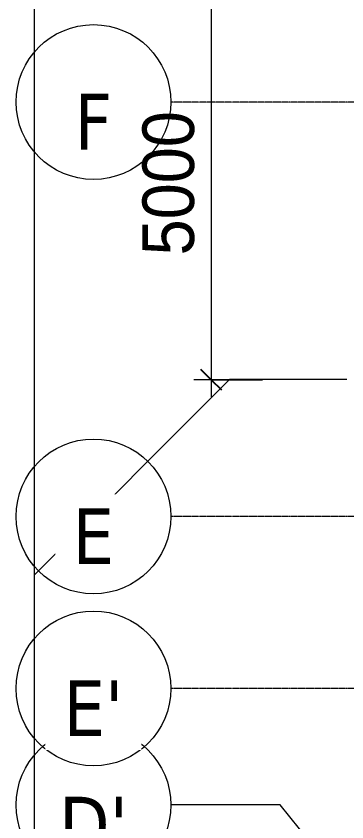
# Model space of a CAD drawing. Header units: millimetres. Extents: x 5357 to 201988, y -16345 to 109895.
# Drawn here: x 21872 to 26104, y 35331 to 45635 of the extents above; entities that cross this region are included whole.
import ezdxf

# ---------------------------------------------------------------- set-up
doc = ezdxf.new("R2010")
doc.units = ezdxf.units.MM
doc.linetypes.add('Grid Line', pattern=[22.225, 12.7, -3.175, 3.175, -3.175])
for name, color, linetype, lineweight in [('A-ANNO-DIMS', 211, 'Continuous', 9), ('A-ANNO-DIMS-220', 211, 'Continuous', 9), ('A-FLOR', 192, 'Continuous', 9), ('S-GRID', 1, 'Continuous', 9), ('S-GRID-1', 1, 'Grid Line', 9), ('S-GRID-IDEN', 1, 'Continuous', 9)]:
    doc.layers.add(name, color=color, linetype=linetype, lineweight=lineweight)
doc.styles.add('Arial_4', font='arial_0.ttf', dxfattribs={"width": 0.9, "height": 660})
doc.styles.add('Tahoma_B', font='tahomabd_0.ttf', dxfattribs={"height": 715})
doc.dimstyles.new('1_Dim_chi_tiet_khu_đất_2', dxfattribs={"dimscale": 304.8, "dimtxt": 673.371204, "dimasz": 0.866142, "dimexe": 0.721785, "dimexo": 0.0625, "dimgap": 0.072178, "dimtad": 1, "dimdec": 0, "dimrnd": 5, "dimzin": 0, "dimdsep": 46, "dimtxsty": 'Arial_4', "dimblk1": 'OBLIQUE', "dimblk2": 'OBLIQUE', "dimsah": 1, "dimcen": 0.09, "dimdle": 0.721785, "dimazin": 0, "dimtfac": 1, "dimtdec": 4, "dimtix": 1, "dimtmove": 0, "dimatfit": 3, "dimfxl": 2.165354, "dimfxlon": 1, "dimtvp": 1, "dimtolj": 1, "dimtzin": 0, "dimarcsym": 2})

# ---------------------------------------------------------------- blocks, each defined once
blk = doc.blocks.new('Grid - M_Grid Head - Circle-353313-TKCS_MB SÂN ĐƯỜNG NỘI BỘ')
at = {"layer": 'S-GRID-IDEN'}
blk.add_circle((0, 0), 4.5, dxfattribs=at)
blk = doc.blocks.new('DIMBLOCK46-TKCS_MB SÂN ĐƯỜNG NỘI BỘ')
at = {"layer": 'A-ANNO-DIMS-220'}
for p, q in [((24366, 46206), (24366, 40766)), ((25026, 45986), (24146, 45986)), ((24366, 45986), (25026, 45986)), ((25026, 40986), (24146, 40986)), ((24366, 40986), (25026, 40986))]:
    blk.add_line(p, q, dxfattribs=at)
at = {"layer": 'A-ANNO-DIMS-220', "lineweight": 25}
for p, q in [((24366, 45986), (24234, 46118)), ((24366, 45986), (24498, 45854)), ((24366, 40986), (24234, 41118)), ((24366, 40986), (24498, 40854))]:
    blk.add_line(p, q, dxfattribs=at)
at = {"layer": 'A-ANNO-DIMS-220', "color": 0, "insert": (23488, 42575), "char_height": 660, "width": 2187.94, "attachment_point": 1, "rotation": 90, "line_spacing_factor": 0.941778, "style": 'Arial_4'}
blk.add_mtext('5000', dxfattribs=at)
blk = doc.blocks.new('_Oblique')
at = {"color": 0, "linetype": 'ByBlock', "lineweight": -2}
blk.add_line((-0.5, -0.5), (0.5, 0.5), dxfattribs=at)

msp = doc.modelspace()

# ---------------------------------------------------------------- linework, layer by layer
at = {"layer": 'A-FLOR'}
for p, q in [((22103.5, 80001.3), (22103.5, -8023.3)), ((24603.5, 40986.3), (22103.5, 38486.3)), ((26103.5, 40986.3), (24603.5, 40986.3))]:
    msp.add_line(p, q, dxfattribs=at)
at = {"layer": 'S-GRID'}
for p, q in [((25248.8, 35547.3), (23851.8, 35547.3)), ((26645.8, 33836.9), (25248.8, 35547.3))]:
    msp.add_line(p, q, dxfattribs=at)
at = {"layer": 'S-GRID-1'}
for p, q in [((29351.8, 44536.9), (23851.8, 44536.9)), ((29351.8, 39236.9), (23851.8, 39236.9)), ((29351.8, 37036.9), (23851.8, 37036.9))]:
    msp.add_line(p, q, dxfattribs=at)

# ---------------------------------------------------------------- block references
at = {"layer": 'S-GRID-IDEN', "xscale": 219.9999999999998, "yscale": 219.9999999999998, "zscale": 219.9999999999998}
for p, rotation in [((22861.8, 44536.9), 89.9999999999998), ((22861.8, 39236.9), 89.9999999999998), ((22861.8, 37036.9), 89.99999999999982), ((22861.8, 35547.3), 89.99999999999982)]:
    msp.add_blockref('Grid - M_Grid Head - Circle-353313-TKCS_MB SÂN ĐƯỜNG NỘI BỘ', p, dxfattribs=dict(at, rotation=rotation))

# ---------------------------------------------------------------- dimensions: what is measured, and where the dimension line sits
at = {"layer": 'A-ANNO-DIMS'}
dim = msp.add_linear_dim(base=(24366.4, 40986.3), p1=(25026.4, 45986.3), p2=(25026.4, 40986.3), angle=90, dimstyle='1_Dim_chi_tiet_khu_đất_2', override={"dimpost": '<>', "dimfxl": 5000}, dxfattribs=at)
dim.commit()
dim.dimension.update_dxf_attribs({"geometry": 'DIMBLOCK46-TKCS_MB SÂN ĐƯỜNG NỘI BỘ', "text_midpoint": (24007.4, 43486.3)})

# ---------------------------------------------------------------- next in the draw order: texts
at = {"layer": 'S-GRID-IDEN', "char_height": 715, "attachment_point": 5, "line_spacing_factor": 0.996129, "style": 'Tahoma_B', "bg_fill": 3, "box_fill_scale": 1.25, "bg_fill_color": 256, "bg_fill_true_color": 13158600, "bg_fill_transparency": 0}
for s, insert, width in [('\\pt2793.99835,5587.9967,8382.0022,11176.00055,13969.9989,16763.99725,19558.00275,22352.0011,25145.99945,27939.9978,30734.0033,33528.00165,36322,39115.99835,41909.9967,44704.0022,47498.00055,50291.9989,53085.99725,55880.00275,58674.0011,61467.99945,64261.9978,67056.0033,69850.00165,72644,75437.99835,78231.9967,81026.0022,83820.00055,86613.9989,89407.99725;F', (22859.8, 44284.9), 583), ('\\pt2793.99835,5587.9967,8382.0022,11176.00055,13969.9989,16763.99725,19558.00275,22352.0011,25145.99945,27939.9978,30734.0033,33528.00165,36322,39115.99835,41909.9967,44704.0022,47498.00055,50291.9989,53085.99725,55880.00275,58674.0011,61467.99945,64261.9978,67056.0033,69850.00165,72644,75437.99835,78231.9967,81026.0022,83820.00055,86613.9989,89407.99725;E', (22859.8, 38984.9), 611.6), ("\\pt2793.99835,5587.9967,8382.0022,11176.00055,13969.9989,16763.99725,19558.00275,22352.0011,25145.99945,27939.9978,30734.0033,33528.00165,36322,39115.99835,41909.9967,44704.0022,47498.00055,50291.9989,53085.99725,55880.00275,58674.0011,61467.99945,64261.9978,67056.0033,69850.00165,72644,75437.99835,78231.9967,81026.0022,83820.00055,86613.9989,89407.99725;E'", (22859.8, 36784.9), 873.4), ("\\pt2793.99835,5587.9967,8382.0022,11176.00055,13969.9989,16763.99725,19558.00275,22352.0011,25145.99945,27939.9978,30734.0033,33528.00165,36322,39115.99835,41909.9967,44704.0022,47498.00055,50291.9989,53085.99725,55880.00275,58674.0011,61467.99945,64261.9978,67056.0033,69850.00165,72644,75437.99835,78231.9967,81026.0022,83820.00055,86613.9989,89407.99725;D'", (22860.9, 35295.2), 1018.6)]:
    msp.add_mtext(s, dxfattribs=dict(at, insert=insert, width=width))

doc.saveas('drawing.dxf')
